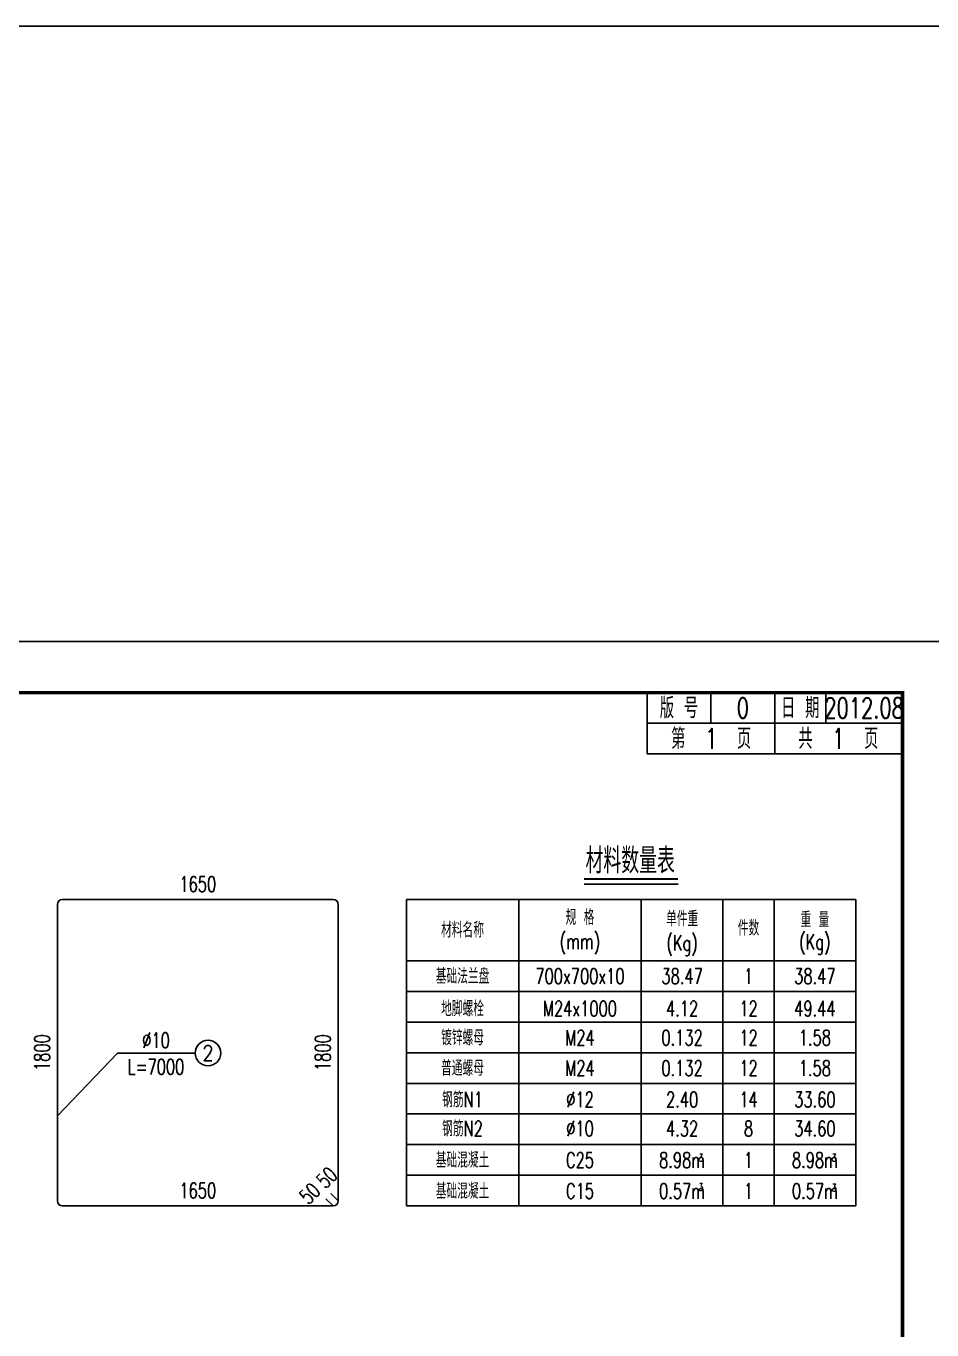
# Model space of a CAD drawing. Extents: x 4349 to 271026, y -15323 to -8945.
# Drawn here: x 6005.3 to 6182.7, y -9200.6 to -8945.4 of the extents above; entities that cross this region are included whole.
import ezdxf
from ezdxf.enums import TextEntityAlignment as Align

# ---------------------------------------------------------------- set-up
doc = ezdxf.new("R2010")
doc.units = 0
doc.header["$LTSCALE"] = 2
doc.layers.get('0').update_dxf_attribs({"linetype": 'CONTINUOUS'})
for name, color, linetype in [('图框', 7, 'CONTINUOUS'), ('尺寸标注', 4, 'CONTINUOUS'), ('文字', 7, 'CONTINUOUS'), ('文字符号', 7, 'CONTINUOUS'), ('钢筋', 1, 'CONTINUOUS')]:
    doc.layers.add(name, color=color, linetype=linetype)
doc.styles.add('gtf', font='romans__.shx', dxfattribs={"width": 0.85, "bigfont": 'hztxt.shx'})
doc.styles.get("Standard").update_dxf_attribs({"font": 'simplex1.shx', "width": 0.7, "bigfont": 'hztxt.shx'})

# ---------------------------------------------------------------- blocks, each defined once
blk = doc.blocks.new('series')
at = {"width": 0.75}
for tag, height, p in [('页码', 4, (-35, -19)), ('图名', 5, (-220, -282)), ('图号', 5, (-20, -282))]:
    blk.add_attdef(tag, text='', height=height, dxfattribs=at).set_placement(p, align=Align.MIDDLE_CENTER)
blk = doc.blocks.new('12345')
at = {"layer": '图框'}
blk.add_lwpolyline([(4926.93, -9362.88), (4926.93, -9065.88), (4506.93, -9065.88), (4506.93, -9362.88)], close=True, dxfattribs=at)

msp = doc.modelspace()

# ---------------------------------------------------------------- linework, layer by layer
at = {"layer": '图框'}
for p, q in [((6126.92857, -9087.88068), (6126.92857, -9075.88068)), ((6139.42857, -9081.88068), (6139.42857, -9075.88068)), ((6151.92857, -9081.88068), (6151.92857, -9075.88068)), ((6161.92857, -9081.88068), (6161.92857, -9075.88068)), ((6126.92857, -9081.88068), (6176.92857, -9081.88068)), ((6151.92857, -9087.88068), (6151.92857, -9081.88068)), ((6126.92857, -9087.88068), (6176.92857, -9087.88068))]:
    msp.add_line(p, q, dxfattribs=at)
at = {"layer": '图框', "linetype": 'Continuous'}
msp.add_lwpolyline([(4349.44171, -8945.38857), (7922.30761, -8945.38857), (7922.30761, -10336.07826), (4349.44171, -10336.07826)], close=True, dxfattribs=at)
at = {"layer": '图框', "const_width": 0.7}
msp.add_lwpolyline([(6176.92857, -9075.88068), (5796.92857, -9075.88068), (5796.92858, -9352.88068), (6176.92858, -9352.88068), (6176.92857, -9075.88068)], dxfattribs=at)
at = {"layer": '文字'}
for p, q in [((6114.59272, -9113.36203), (6132.99618, -9113.36203)), ((6101.79445, -9116.36203), (6101.79445, -9176.36203)), ((6125.79445, -9116.36203), (6125.79445, -9176.36203)), ((6141.79445, -9116.36203), (6141.79445, -9176.36203)), ((6151.79445, -9116.36203), (6151.79445, -9176.36203)), ((6079.79445, -9128.36203), (6167.79445, -9128.36203)), ((6079.79445, -9134.36203), (6167.79445, -9134.36203)), ((6079.79445, -9140.36203), (6167.79445, -9140.36203)), ((6079.79445, -9146.36203), (6167.79445, -9146.36203)), ((6079.79445, -9152.36203), (6167.79445, -9152.36203)), ((6079.79445, -9158.36203), (6167.79445, -9158.36203)), ((6079.79445, -9164.36203), (6167.79445, -9164.36203)), ((6079.79445, -9170.36203), (6167.79445, -9170.36203))]:
    msp.add_line(p, q, dxfattribs=at)
at = {"layer": '文字', "const_width": 0.4}
msp.add_lwpolyline([(6114.59272, -9112.36203), (6132.99618, -9112.36203)], dxfattribs=at)
at = {"layer": '文字符号', "color": 1}
for p, q in [((6079.79445, -9116.36203), (6079.79445, -9176.36203)), ((6079.79445, -9116.36203), (6167.79445, -9116.36203)), ((6167.79445, -9116.36203), (6167.79445, -9176.36203)), ((6079.79445, -9176.36203), (6167.79445, -9176.36203))]:
    msp.add_line(p, q, dxfattribs=at)
at = {"layer": '文字符号'}
for p, q in [((6023.23795, -9146.43009), (6011.44879, -9158.74772)), ((6038.45315, -9146.43009), (6023.23795, -9146.43009))]:
    msp.add_line(p, q, dxfattribs=at)
msp.add_circle((6040.95315, -9146.43009), 2.5, dxfattribs=at)
at = {"layer": '钢筋'}
for p, q in [((6065.44879, -9176.35566), (6064.03457, -9174.94145)), ((6066.44879, -9175.35566), (6065.03457, -9173.94145))]:
    msp.add_line(p, q, dxfattribs=at)
msp.add_lwpolyline([(6012.44879, -9116.35566), (6065.44879, -9116.35566, -0.414213562), (6066.44879, -9117.35566), (6066.44879, -9175.35566, -0.414213562), (6065.44879, -9176.35566), (6012.44879, -9176.35566, -0.414213562), (6011.44879, -9175.35566), (6011.44879, -9117.35566, -0.414213562)], format="xyb", close=True, dxfattribs=at)

# ---------------------------------------------------------------- block references
at = {"layer": '图框', "linetype": 'Continuous'}
msp.add_blockref('12345', (1260, 0), dxfattribs=at)
at = {"layer": '图框'}
ref = msp.add_blockref('series', (6186.92858, -9065.88068), dxfattribs=at)
ref.add_attrib('页码', '第  1  页    共  1  页', dxfattribs={"layer": '0', "height": 4, "width": 0.7}).set_placement((6151.92857, -9084.88068), align=Align.MIDDLE_CENTER)

# ---------------------------------------------------------------- texts
at = {"layer": '图框', "width": 0.7}
for s, p in [('版 号', (6133.17857, -9078.88068)), ('0', (6145.67857, -9078.88068)), ('日 期', (6156.92857, -9078.88068)), ('2012.08', (6169.42857, -9078.88068))]:
    msp.add_text(s, height=4, dxfattribs=at).set_placement(p, align=Align.MIDDLE_CENTER)
at = {"layer": '尺寸标注', "color": 7, "width": 0.7}
for s, rotation, p in [('1800', 90, (6009.94879, -9146.35566)), ('1800', 90, (6064.94879, -9146.35566)), ('50', 45, (6065.2636, -9171.8655)), ('50', 45, (6061.93596, -9174.98285))]:
    msp.add_text(s, height=3, rotation=rotation, dxfattribs=at).set_placement(p, align=Align.CENTER)
at = {"layer": '文字', "width": 0.7}
for s, height, p in [('材料数量表', 5, (6123.62423, -9108.77878)), ('规 格', 3, (6113.79445, -9119.85507)), ('单件重', 3, (6133.79445, -9120.15367)), ('重 量', 3, (6159.79445, -9120.30297)), ('材料名称', 3, (6090.79445, -9122.3325)), ('件数', 3, (6146.79445, -9121.95924)), ('(mm)', 3, (6113.79445, -9124.58599)), ('(Kg)', 3, (6133.79445, -9124.88459)), ('(Kg)', 3, (6159.79445, -9124.66063)), ('基础法兰盘', 3, (6090.79445, -9131.39272)), ('700x700x10', 3, (6113.79445, -9131.39272)), ('38.47', 3, (6133.79445, -9131.39272)), ('1', 3, (6146.79445, -9131.39272)), ('38.47', 3, (6159.79445, -9131.39272)), ('地脚螺栓', 3, (6090.79445, -9137.73568)), ('M24x1000', 3, (6113.79445, -9137.73568)), ('4.12', 3, (6133.79445, -9137.73568)), ('12', 3, (6146.79445, -9137.73568)), ('49.44', 3, (6159.79445, -9137.73568)), ('%%c10', 3, (6030.77707, -9143.93009)), ('镀锌螺母', 3, (6090.79445, -9143.42162)), ('M24', 3, (6113.79445, -9143.42162)), ('0.132', 3, (6133.79445, -9143.42162)), ('12', 3, (6146.79445, -9143.42162)), ('1.58', 3, (6159.79445, -9143.42162)), ('L=7000', 3, (6030.77707, -9149.11545)), ('普通螺母', 3, (6090.79445, -9149.38913)), ('M24', 3, (6113.79445, -9149.38913)), ('0.132', 3, (6133.79445, -9149.38913)), ('12', 3, (6146.79445, -9149.38913)), ('1.58', 3, (6159.79445, -9149.38913)), ('钢筋N1', 3, (6090.79445, -9155.54438)), ('%%c12', 3, (6113.79445, -9155.54438)), ('2.40', 3, (6133.79445, -9155.54438)), ('14', 3, (6146.79445, -9155.54438)), ('33.60', 3, (6159.79445, -9155.54438)), ('钢筋N2', 3, (6090.79445, -9161.23031)), ('%%c10', 3, (6113.79445, -9161.23031)), ('4.32', 3, (6133.79445, -9161.23031)), ('8', 3, (6146.79445, -9161.23031)), ('34.60', 3, (6159.79445, -9161.23031)), ('基础混凝土', 3, (6090.79445, -9167.38555)), ('C25', 3, (6113.79445, -9167.38555)), ('8.98m', 3, (6133.79445, -9167.38555)), ('3', 1.5, (6137.45447, -9166.92603)), ('1', 3, (6146.79445, -9167.38555)), ('8.98m', 3, (6159.79445, -9167.38555)), ('3', 1.5, (6163.55763, -9166.92603)), ('基础混凝土', 3, (6090.79445, -9173.44694)), ('C15', 3, (6113.79445, -9173.44694)), ('0.57m', 3, (6133.79445, -9173.44694)), ('3', 1.5, (6137.45447, -9172.63253)), ('1', 3, (6146.79445, -9173.44694)), ('0.57m', 3, (6159.79445, -9173.44694)), ('3', 1.5, (6163.55763, -9172.80591))]:
    msp.add_text(s, height=height, dxfattribs=at).set_placement(p, align=Align.MIDDLE_CENTER)
for p in [(6038.94879, -9114.85566), (6038.94879, -9174.85566)]:
    msp.add_text('1650', height=3, dxfattribs=at).set_placement(p, align=Align.CENTER)
at = {"layer": '文字', "style": 'gtf', "width": 0.85}
msp.add_text('2', height=3, dxfattribs=at).set_placement((6040.95315, -9146.43009), align=Align.MIDDLE_CENTER)

doc.saveas('drawing.dxf')
